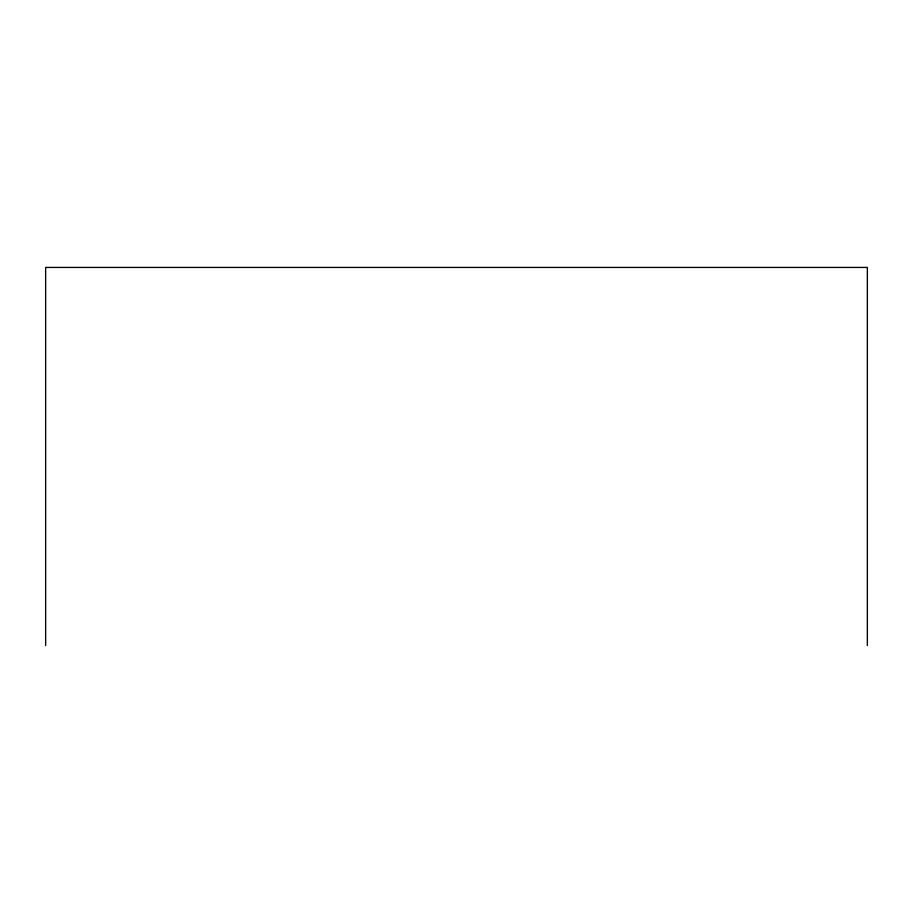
<?xml version="1.0" encoding="UTF-8"?>
<svg xmlns="http://www.w3.org/2000/svg" width="913" height="913" viewBox="0 0 913 913"><rect width="100%" height="100%" fill="white"/><g stroke="black" fill="none" stroke-linecap="round" stroke-linejoin="round"><path stroke-width="1.37" d="M867.35 645.571L867.35 267.429L45.65 267.429L45.65 645.571"/></g></svg>
